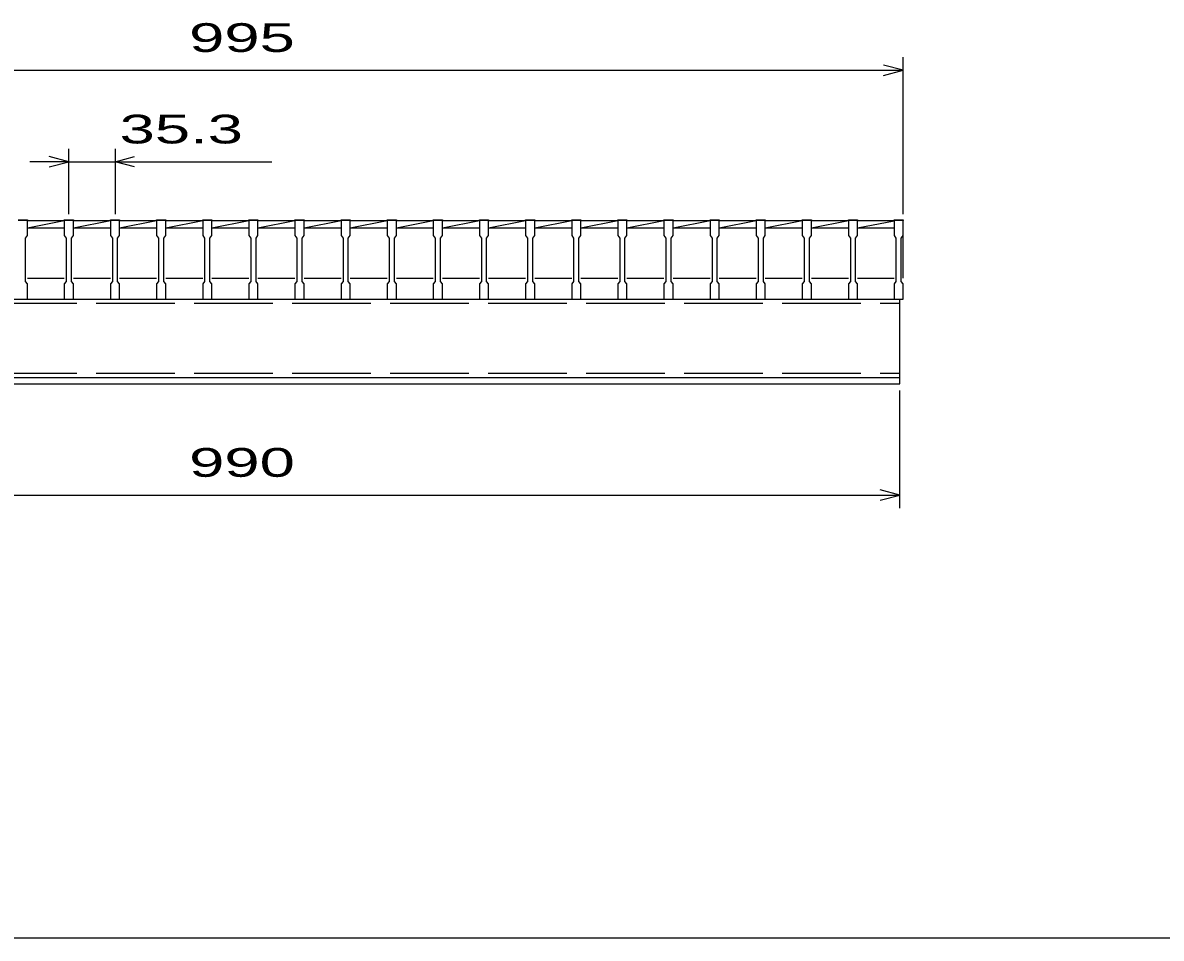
# Model space of a CAD drawing. Units: millimetres, scale not verified. Extents: x -1820 to 1731, y -1282 to 1054.
# Drawn here: x -1098 to -227, y -1146 to -446 of the extents above; entities that cross this region are included whole.
import ezdxf
from ezdxf.enums import TextEntityAlignment as Align

# ---------------------------------------------------------------- set-up
doc = ezdxf.new("R2010")
doc.units = ezdxf.units.MM
doc.header["$LTSCALE"] = 10
doc.linetypes.add('DASHED', pattern=[7.5, 6, -1.5])
for name, color, linetype, lineweight in [('0_2', 150, 'Continuous', 25), ('16', 3, 'Continuous', 25), ('22', 4, 'Continuous', 25)]:
    doc.layers.add(name, color=color, linetype=linetype, lineweight=lineweight)
doc.styles.add('ベクトル', font='')
doc.styles.get('ベクトル').set_extended_font_data('ベクトル')

msp = doc.modelspace()

# ---------------------------------------------------------------- linework, layer by layer
at = {"layer": '0_2'}
msp.add_line((1731, -1146.5), (-1729, -1146.5), dxfattribs=at)
at = {"layer": '16'}
for p, q in [((-1101.3, -596.8), (-1094.3, -596.8)), ((-1094.3, -597.5), (-1101.3, -597.5)), ((-1094.3, -596.8), (-1094.3, -597.5)), ((-1094.3, -609), (-1094.3, -597.5)), ((-1094.3, -597.5), (-1066, -597.5)), ((-1094.3, -603), (-1066, -597.5)), ((-1066, -597.5), (-1066, -596.8)), ((-1066, -596.8), (-1059, -596.8)), ((-1066, -597.5), (-1066, -609)), ((-1059, -597.5), (-1066, -597.5)), ((-1059, -596.8), (-1059, -597.5)), ((-1059, -609), (-1059, -597.5)), ((-1059, -597.5), (-1030.7, -597.5)), ((-1059, -603), (-1030.7, -597.5)), ((-1030.7, -597.5), (-1030.7, -596.8)), ((-1030.7, -596.8), (-1023.7, -596.8)), ((-1030.7, -597.5), (-1030.7, -609)), ((-1023.7, -597.5), (-1030.7, -597.5)), ((-1023.7, -596.8), (-1023.7, -597.5)), ((-1023.7, -609), (-1023.7, -597.5)), ((-1023.7, -597.5), (-995.4, -597.5)), ((-1023.7, -603), (-995.4, -597.5)), ((-995.4, -597.5), (-995.4, -596.8)), ((-995.4, -596.8), (-988.4, -596.8)), ((-995.4, -597.5), (-995.4, -609)), ((-988.4, -597.5), (-995.4, -597.5)), ((-988.4, -596.8), (-988.4, -597.5)), ((-988.4, -609), (-988.4, -597.5)), ((-988.4, -597.5), (-960.1, -597.5)), ((-988.4, -603), (-960.1, -597.5)), ((-960.1, -597.5), (-960.1, -596.8)), ((-960.1, -596.8), (-953.1, -596.8)), ((-960.1, -597.5), (-960.1, -609)), ((-953.1, -597.5), (-960.1, -597.5)), ((-953.1, -596.8), (-953.1, -597.5)), ((-953.1, -609), (-953.1, -597.5)), ((-953.1, -597.5), (-924.8, -597.5)), ((-953.1, -603), (-924.8, -597.5)), ((-924.8, -597.5), (-924.8, -596.8)), ((-924.8, -596.8), (-917.8, -596.8)), ((-924.8, -597.5), (-924.8, -609)), ((-917.8, -597.5), (-924.8, -597.5)), ((-917.8, -596.8), (-917.8, -597.5)), ((-917.8, -609), (-917.8, -597.5)), ((-917.8, -597.5), (-889.5, -597.5)), ((-917.8, -603), (-889.5, -597.5)), ((-889.5, -597.5), (-889.5, -596.8)), ((-889.5, -596.8), (-882.5, -596.8)), ((-889.5, -597.5), (-889.5, -609)), ((-882.5, -597.5), (-889.5, -597.5)), ((-882.5, -596.8), (-882.5, -597.5)), ((-882.5, -609), (-882.5, -597.5)), ((-882.5, -597.5), (-854.2, -597.5)), ((-882.5, -603), (-854.2, -597.5)), ((-854.2, -597.5), (-854.2, -596.8)), ((-854.2, -596.8), (-847.2, -596.8)), ((-854.2, -597.5), (-854.2, -609)), ((-847.2, -597.5), (-854.2, -597.5)), ((-847.2, -596.8), (-847.2, -597.5)), ((-847.2, -609), (-847.2, -597.5)), ((-847.2, -597.5), (-818.9, -597.5)), ((-847.2, -603), (-818.9, -597.5)), ((-818.9, -597.5), (-818.9, -596.8)), ((-818.9, -596.8), (-811.9, -596.8)), ((-818.9, -597.5), (-818.9, -609)), ((-811.9, -597.5), (-818.9, -597.5)), ((-811.9, -596.8), (-811.9, -597.5)), ((-811.9, -609), (-811.9, -597.5)), ((-811.9, -597.5), (-783.6, -597.5)), ((-811.9, -603), (-783.6, -597.5)), ((-783.6, -597.5), (-783.6, -596.8)), ((-783.6, -596.8), (-776.6, -596.8)), ((-783.6, -597.5), (-783.6, -609)), ((-776.6, -597.5), (-783.6, -597.5)), ((-776.6, -596.8), (-776.6, -597.5)), ((-776.6, -609), (-776.6, -597.5)), ((-776.6, -597.5), (-748.3, -597.5)), ((-776.6, -603), (-748.3, -597.5)), ((-748.3, -597.5), (-748.3, -596.8)), ((-748.3, -596.8), (-741.3, -596.8)), ((-748.3, -597.5), (-748.3, -609)), ((-741.3, -597.5), (-748.3, -597.5)), ((-741.3, -596.8), (-741.3, -597.5)), ((-741.3, -609), (-741.3, -597.5)), ((-741.3, -597.5), (-713, -597.5)), ((-741.3, -603), (-713, -597.5)), ((-713, -597.5), (-713, -596.8)), ((-713, -596.8), (-706, -596.8)), ((-713, -597.5), (-713, -609)), ((-706, -597.5), (-713, -597.5)), ((-706, -596.8), (-706, -597.5)), ((-706, -609), (-706, -597.5)), ((-706, -597.5), (-677.7, -597.5)), ((-706, -603), (-677.7, -597.5)), ((-677.7, -597.5), (-677.7, -596.8)), ((-677.7, -596.8), (-670.7, -596.8)), ((-677.7, -597.5), (-677.7, -609)), ((-670.7, -597.5), (-677.7, -597.5)), ((-670.7, -596.8), (-670.7, -597.5)), ((-670.7, -609), (-670.7, -597.5)), ((-670.7, -597.5), (-642.4, -597.5)), ((-670.7, -603), (-642.4, -597.5)), ((-642.4, -597.5), (-642.4, -596.8)), ((-642.4, -596.8), (-635.4, -596.8)), ((-642.4, -597.5), (-642.4, -609)), ((-635.4, -597.5), (-642.4, -597.5)), ((-635.4, -596.8), (-635.4, -597.5)), ((-635.4, -609), (-635.4, -597.5)), ((-635.4, -597.5), (-607.1, -597.5)), ((-635.4, -603), (-607.1, -597.5)), ((-607.1, -597.5), (-607.1, -596.8)), ((-607.1, -596.8), (-600.1, -596.8)), ((-607.1, -597.5), (-607.1, -609)), ((-600.1, -597.5), (-607.1, -597.5)), ((-600.1, -596.8), (-600.1, -597.5)), ((-600.1, -609), (-600.1, -597.5)), ((-600.1, -597.5), (-571.8, -597.5)), ((-600.1, -603), (-571.8, -597.5)), ((-571.8, -597.5), (-571.8, -596.8)), ((-571.8, -596.8), (-564.8, -596.8)), ((-571.8, -597.5), (-571.8, -609)), ((-564.8, -597.5), (-571.8, -597.5)), ((-564.8, -596.8), (-564.8, -597.5)), ((-564.8, -609), (-564.8, -597.5)), ((-564.8, -597.5), (-536.5, -597.5)), ((-564.8, -603), (-536.5, -597.5)), ((-536.5, -597.5), (-536.5, -596.8)), ((-536.5, -596.8), (-529.5, -596.8)), ((-536.5, -597.5), (-536.5, -609)), ((-529.5, -597.5), (-536.5, -597.5)), ((-529.5, -596.8), (-529.5, -597.5)), ((-529.5, -609), (-529.5, -597.5)), ((-529.5, -597.5), (-501.2, -597.5)), ((-529.5, -603), (-501.2, -597.5)), ((-501.2, -597.5), (-501.2, -596.8)), ((-501.2, -596.8), (-494.2, -596.8)), ((-501.2, -597.5), (-501.2, -609)), ((-494.2, -597.5), (-501.2, -597.5)), ((-494.2, -596.8), (-494.2, -597.5)), ((-494.2, -609), (-494.2, -597.5)), ((-494.2, -597.5), (-465.9, -597.5)), ((-494.2, -603), (-465.9, -597.5)), ((-465.9, -597.5), (-465.9, -596.8)), ((-465.9, -596.8), (-458.9, -596.8)), ((-465.9, -597.5), (-465.9, -609)), ((-458.9, -597.5), (-465.9, -597.5)), ((-458.9, -596.8), (-458.9, -597.5)), ((-458.9, -609), (-458.9, -597.5)), ((-458.9, -597.5), (-431, -597.5)), ((-458.9, -603), (-431, -597.58)), ((-431, -597.5), (-431, -596.8)), ((-431, -596.8), (-424, -596.8)), ((-431, -597.5), (-431, -609)), ((-424, -597.5), (-431, -597.5)), ((-424, -596.8), (-424, -597.5)), ((-424, -609), (-424, -597.5)), ((-424, -641.5), (-424, -597.5)), ((-1095.8, -611), (-1094.3, -609)), ((-1094.3, -603), (-1066, -603)), ((-1066, -609), (-1064.5, -611)), ((-1060.5, -611), (-1059, -609)), ((-1059, -603), (-1030.7, -603)), ((-1030.7, -609), (-1029.2, -611)), ((-1025.2, -611), (-1023.7, -609)), ((-1023.7, -603), (-995.4, -603)), ((-995.4, -609), (-993.9, -611)), ((-989.9, -611), (-988.4, -609)), ((-988.4, -603), (-960.1, -603)), ((-960.1, -609), (-958.6, -611)), ((-954.6, -611), (-953.1, -609)), ((-953.1, -603), (-924.8, -603)), ((-924.8, -609), (-923.3, -611)), ((-919.3, -611), (-917.8, -609)), ((-917.8, -603), (-889.5, -603)), ((-889.5, -609), (-888, -611)), ((-884, -611), (-882.5, -609)), ((-882.5, -603), (-854.2, -603)), ((-854.2, -609), (-852.7, -611)), ((-848.7, -611), (-847.2, -609)), ((-847.2, -603), (-818.9, -603)), ((-818.9, -609), (-817.4, -611)), ((-813.4, -611), (-811.9, -609)), ((-811.9, -603), (-783.6, -603)), ((-783.6, -609), (-782.1, -611)), ((-778.1, -611), (-776.6, -609)), ((-776.6, -603), (-748.3, -603)), ((-748.3, -609), (-746.8, -611)), ((-742.8, -611), (-741.3, -609)), ((-741.3, -603), (-713, -603)), ((-713, -609), (-711.5, -611)), ((-707.5, -611), (-706, -609)), ((-706, -603), (-677.7, -603)), ((-677.7, -609), (-676.2, -611)), ((-672.2, -611), (-670.7, -609)), ((-670.7, -603), (-642.4, -603)), ((-642.4, -609), (-640.9, -611)), ((-636.9, -611), (-635.4, -609)), ((-635.4, -603), (-607.1, -603)), ((-607.1, -609), (-605.6, -611)), ((-601.6, -611), (-600.1, -609)), ((-600.1, -603), (-571.8, -603)), ((-571.8, -609), (-570.3, -611)), ((-566.3, -611), (-564.8, -609)), ((-564.8, -603), (-536.5, -603)), ((-536.5, -609), (-535, -611)), ((-531, -611), (-529.5, -609)), ((-529.5, -603), (-501.2, -603)), ((-501.2, -609), (-499.7, -611)), ((-495.7, -611), (-494.2, -609)), ((-494.2, -603), (-465.9, -603)), ((-465.9, -609), (-464.4, -611)), ((-460.4, -611), (-458.9, -609)), ((-458.9, -603), (-431, -603)), ((-431, -609), (-429.5, -611)), ((-425.5, -611), (-424, -609)), ((-1095.8, -644), (-1095.8, -611)), ((-1064.5, -611), (-1064.5, -644)), ((-1060.5, -644), (-1060.5, -611)), ((-1029.2, -611), (-1029.2, -644)), ((-1025.2, -644), (-1025.2, -611)), ((-993.9, -611), (-993.9, -644)), ((-989.9, -644), (-989.9, -611)), ((-958.6, -611), (-958.6, -644)), ((-954.6, -644), (-954.6, -611)), ((-923.3, -611), (-923.3, -644)), ((-919.3, -644), (-919.3, -611)), ((-888, -611), (-888, -644)), ((-884, -644), (-884, -611)), ((-852.7, -611), (-852.7, -644)), ((-848.7, -644), (-848.7, -611)), ((-817.4, -611), (-817.4, -644)), ((-813.4, -644), (-813.4, -611)), ((-782.1, -611), (-782.1, -644)), ((-778.1, -644), (-778.1, -611)), ((-746.8, -611), (-746.8, -644)), ((-742.8, -644), (-742.8, -611)), ((-711.5, -611), (-711.5, -644)), ((-707.5, -644), (-707.5, -611)), ((-676.2, -611), (-676.2, -644)), ((-672.2, -644), (-672.2, -611)), ((-640.9, -611), (-640.9, -644)), ((-636.9, -644), (-636.9, -611)), ((-605.6, -611), (-605.6, -644)), ((-601.6, -644), (-601.6, -611)), ((-570.3, -611), (-570.3, -644)), ((-566.3, -644), (-566.3, -611)), ((-535, -611), (-535, -644)), ((-531, -644), (-531, -611)), ((-499.7, -611), (-499.7, -644)), ((-495.7, -644), (-495.7, -611)), ((-464.4, -611), (-464.4, -644)), ((-460.4, -644), (-460.4, -611)), ((-429.5, -611), (-429.5, -644)), ((-425.5, -644), (-425.5, -611)), ((-1094.3, -646), (-1095.8, -644)), ((-1094.3, -641.5), (-1066, -641.5)), ((-1064.5, -644), (-1066, -646)), ((-1059, -646), (-1060.5, -644)), ((-1059, -641.5), (-1030.7, -641.5)), ((-1029.2, -644), (-1030.7, -646)), ((-1023.7, -646), (-1025.2, -644)), ((-1023.7, -641.5), (-995.4, -641.5)), ((-993.9, -644), (-995.4, -646)), ((-988.4, -646), (-989.9, -644)), ((-988.4, -641.5), (-960.1, -641.5)), ((-958.6, -644), (-960.1, -646)), ((-953.1, -646), (-954.6, -644)), ((-953.1, -641.5), (-924.8, -641.5)), ((-923.3, -644), (-924.8, -646)), ((-917.8, -646), (-919.3, -644)), ((-917.8, -641.5), (-889.5, -641.5)), ((-888, -644), (-889.5, -646)), ((-882.5, -646), (-884, -644)), ((-882.5, -641.5), (-854.2, -641.5)), ((-852.7, -644), (-854.2, -646)), ((-847.2, -646), (-848.7, -644)), ((-847.2, -641.5), (-818.9, -641.5)), ((-817.4, -644), (-818.9, -646)), ((-811.9, -646), (-813.4, -644)), ((-811.9, -641.5), (-783.6, -641.5)), ((-782.1, -644), (-783.6, -646)), ((-776.6, -646), (-778.1, -644)), ((-776.6, -641.5), (-748.3, -641.5)), ((-746.8, -644), (-748.3, -646)), ((-741.3, -646), (-742.8, -644)), ((-741.3, -641.5), (-713, -641.5)), ((-711.5, -644), (-713, -646)), ((-706, -646), (-707.5, -644)), ((-706, -641.5), (-677.7, -641.5)), ((-676.2, -644), (-677.7, -646)), ((-670.7, -646), (-672.2, -644)), ((-670.7, -641.5), (-642.4, -641.5)), ((-640.9, -644), (-642.4, -646)), ((-635.4, -646), (-636.9, -644)), ((-635.4, -641.5), (-607.1, -641.5)), ((-605.6, -644), (-607.1, -646)), ((-600.1, -646), (-601.6, -644)), ((-600.1, -641.5), (-571.8, -641.5)), ((-570.3, -644), (-571.8, -646)), ((-564.8, -646), (-566.3, -644)), ((-564.8, -641.5), (-536.5, -641.5)), ((-535, -644), (-536.5, -646)), ((-529.5, -646), (-531, -644)), ((-529.5, -641.5), (-501.2, -641.5)), ((-499.7, -644), (-501.2, -646)), ((-494.2, -646), (-495.7, -644)), ((-494.2, -641.5), (-465.9, -641.5)), ((-464.4, -644), (-465.9, -646)), ((-458.9, -646), (-460.4, -644)), ((-458.9, -641.5), (-431, -641.5)), ((-429.5, -644), (-431, -646)), ((-424, -646), (-425.5, -644)), ((-1094.3, -657.5), (-1094.3, -646)), ((-1066, -646), (-1066, -657.5)), ((-1059, -657.5), (-1059, -646)), ((-1030.7, -646), (-1030.7, -657.5)), ((-1023.7, -657.5), (-1023.7, -646)), ((-995.4, -646), (-995.4, -657.5)), ((-988.4, -657.5), (-988.4, -646)), ((-960.1, -646), (-960.1, -657.5)), ((-953.1, -657.5), (-953.1, -646)), ((-924.8, -646), (-924.8, -657.5)), ((-917.8, -657.5), (-917.8, -646)), ((-889.5, -646), (-889.5, -657.5)), ((-882.5, -657.5), (-882.5, -646)), ((-854.2, -646), (-854.2, -657.5)), ((-847.2, -657.5), (-847.2, -646)), ((-818.9, -646), (-818.9, -657.5)), ((-811.9, -657.5), (-811.9, -646)), ((-783.6, -646), (-783.6, -657.5)), ((-776.6, -657.5), (-776.6, -646)), ((-748.3, -646), (-748.3, -657.5)), ((-741.3, -657.5), (-741.3, -646)), ((-713, -646), (-713, -657.5)), ((-706, -657.5), (-706, -646)), ((-677.7, -646), (-677.7, -657.5)), ((-670.7, -657.5), (-670.7, -646)), ((-642.4, -646), (-642.4, -657.5)), ((-635.4, -657.5), (-635.4, -646)), ((-607.1, -646), (-607.1, -657.5)), ((-600.1, -657.5), (-600.1, -646)), ((-571.8, -646), (-571.8, -657.5)), ((-564.8, -657.5), (-564.8, -646)), ((-536.5, -646), (-536.5, -657.5)), ((-529.5, -657.5), (-529.5, -646)), ((-501.2, -646), (-501.2, -657.5)), ((-494.2, -657.5), (-494.2, -646)), ((-465.9, -646), (-465.9, -657.5)), ((-458.9, -657.5), (-458.9, -646)), ((-431, -646), (-431, -657.5)), ((-424, -657.5), (-424, -646)), ((-1416.5, -657.5), (-426.5, -657.5)), ((-1101.3, -657.5), (-1094.3, -657.5)), ((-1066, -657.5), (-1059, -657.5)), ((-1030.7, -657.5), (-1023.7, -657.5)), ((-995.4, -657.5), (-988.4, -657.5)), ((-960.1, -657.5), (-953.1, -657.5)), ((-924.8, -657.5), (-917.8, -657.5)), ((-889.5, -657.5), (-882.5, -657.5)), ((-854.2, -657.5), (-847.2, -657.5)), ((-818.9, -657.5), (-811.9, -657.5)), ((-783.6, -657.5), (-776.6, -657.5)), ((-748.3, -657.5), (-741.3, -657.5)), ((-713, -657.5), (-706, -657.5)), ((-677.7, -657.5), (-670.7, -657.5)), ((-642.4, -657.5), (-635.4, -657.5)), ((-607.1, -657.5), (-600.1, -657.5)), ((-571.8, -657.5), (-564.8, -657.5)), ((-536.5, -657.5), (-529.5, -657.5)), ((-501.2, -657.5), (-494.2, -657.5)), ((-465.9, -657.5), (-458.9, -657.5)), ((-431, -657.5), (-424, -657.5)), ((-426.5, -717.5), (-426.5, -657.5)), ((-1416.5, -717.5), (-426.5, -717.5)), ((-1416.5, -717.5), (-426.5, -717.5)), ((-1416.5, -722.5), (-426.5, -722.5)), ((-426.5, -722.5), (-426.5, -717.5))]:
    msp.add_line(p, q, dxfattribs=at)
at = {"layer": '16', "linetype": 'DASHED'}
for p, q in [((-1416.5, -660.7), (-426.5, -660.7)), ((-1416.5, -714.3), (-426.5, -714.3))]:
    msp.add_line(p, q, dxfattribs=at)
at = {"layer": '22'}
for p, q in [((-424, -482.5), (-439, -478.5)), ((-424, -592.5), (-424, -472.5)), ((-1419, -482.5), (-424, -482.5)), ((-439, -486.5), (-424, -482.5)), ((-1062.5, -552.5), (-1077.5, -548.5)), ((-1062.5, -592.5), (-1062.5, -542.5)), ((-1027.2, -542.5), (-1027.2, -592.5)), ((-1027.2, -552.5), (-1012.2, -548.5)), ((-1062.5, -552.5), (-1092.5, -552.5)), ((-1077.5, -556.5), (-1062.5, -552.5)), ((-1062.5, -552.5), (-1027.2, -552.5)), ((-1012.2, -556.5), (-1027.2, -552.5)), ((-1027.2, -552.5), (-907.2, -552.5)), ((-426.5, -817.5), (-426.5, -727.5)), ((-1416.5, -807.5), (-426.5, -807.5)), ((-426.5, -807.5), (-441.5, -803.5)), ((-441.5, -811.5), (-426.5, -807.5))]:
    msp.add_line(p, q, dxfattribs=at)

# ---------------------------------------------------------------- texts
at = {"layer": '22', "color": 2, "style": 'ベクトル', "width": 1.65}
for s, p in [(' 995 ', (-984, -457.5)), (' 35.3 ', (-1037.2, -527.5)), (' 990 ', (-984, -782.5))]:
    msp.add_text(s, height=21.99, dxfattribs=at).set_placement(p, align=Align.MIDDLE_LEFT)

doc.saveas('drawing.dxf')
